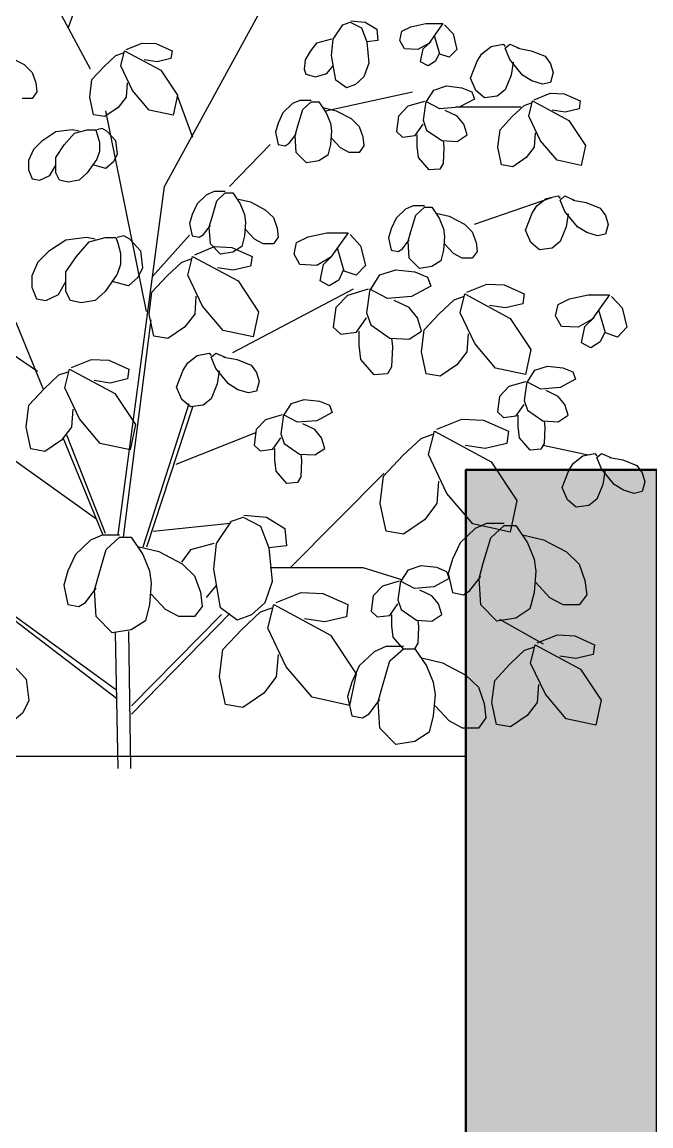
# Model space of a CAD drawing. Header units: millimetres. Extents: x 573003 to 1294762, y -9906 to 413061.
# Drawn here: x 935083 to 935412, y 149443 to 150021 of the extents above; entities that cross this region are included whole.
import ezdxf

# ---------------------------------------------------------------- set-up
doc = ezdxf.new("R2010")
doc.units = ezdxf.units.MM
doc.header["$MEASUREMENT"] = 0
for name, color, linetype in [('A-ELEV-PATT 2', 252, 'Continuous'), ('A-ELEV-PATT 3', 251, 'Continuous'), ('A-WALL-PATT', 251, 'Continuous')]:
    doc.layers.add(name, color=color, linetype=linetype)
doc.layers.add('KT-Net cot', color=2, linetype='Continuous', lineweight=50)

# ---------------------------------------------------------------- blocks, each defined once
blk = doc.blocks.new('STREE11')
for p, q in [((0.0555, 0.7366), (-0.0032, 0.9015)), ((0.0338, 0.6953), (0.1016, 0.8226)), ((-0.0398, 0.5789), (-0.1504, 0.7812)), ((-0.3177, 0.7392), (-0.3262, 0.7302)), ((-0.3161, 0.7405), (-0.3087, 0.7302)), ((-0.2992, 0.7405), (-0.3161, 0.7405)), ((-0.2843, 0.7373), (-0.2992, 0.7405)), ((-0.2753, 0.7328), (-0.2843, 0.7373)), ((-0.2505, 0.7347), (-0.2515, 0.7237)), ((-0.2388, 0.7418), (-0.2505, 0.7347)), ((-0.2351, 0.736), (-0.2404, 0.7224)), ((-0.2245, 0.7431), (-0.2388, 0.7418)), ((-0.224, 0.7418), (-0.2351, 0.736)), ((-0.2166, 0.7392), (-0.224, 0.7418)), ((-0.207, 0.725), (-0.2166, 0.7392)), ((-0.3262, 0.7302), (-0.3299, 0.7147)), ((-0.3129, 0.7101), (-0.3076, 0.7282)), ((-0.3087, 0.7302), (-0.3023, 0.7211)), ((-0.278, 0.7153), (-0.2732, 0.7237)), ((-0.2732, 0.7237), (-0.2753, 0.7328)), ((-0.2515, 0.7237), (-0.2404, 0.7224)), ((-0.2055, 0.7088), (-0.207, 0.725)), ((-0.2055, 0.725), (-0.1906, 0.7211)), ((-0.4036, 0.7135), (-0.4175, 0.7079)), ((-0.3903, 0.716), (-0.4036, 0.7135)), ((-0.3824, 0.72), (-0.3917, 0.716)), ((-0.3778, 0.716), (-0.3824, 0.72)), ((-0.3824, 0.7046), (-0.3778, 0.716)), ((-0.3758, 0.72), (-0.3778, 0.7176)), ((-0.3639, 0.7176), (-0.3758, 0.72)), ((-0.3546, 0.7103), (-0.3639, 0.7176)), ((-0.3299, 0.7147), (-0.3224, 0.7069)), ((-0.2965, 0.7153), (-0.3039, 0.7224)), ((-0.3023, 0.7211), (-0.2912, 0.7147)), ((-0.2939, 0.7024), (-0.2965, 0.7153)), ((-0.2912, 0.7147), (-0.278, 0.7153)), ((-0.2404, 0.7224), (-0.2425, 0.7011)), ((-0.1906, 0.7211), (-0.1848, 0.7134)), ((-0.1848, 0.7134), (-0.1795, 0.7043)), ((-0.0313, 0.7205), (-0.0472, 0.7134)), ((-0.0472, 0.7134), (-0.0461, 0.7056)), ((-0.0001, 0.7134), (-0.0361, 0.694)), ((-0.0175, 0.7211), (-0.0313, 0.7205)), ((-0.0016, 0.7147), (-0.0175, 0.7211)), ((0.0036, 0.6985), (-0.0001, 0.7134)), ((-0.4175, 0.7079), (-0.4228, 0.7006)), ((-0.395, 0.6893), (-0.3824, 0.7046)), ((-0.3857, 0.7022), (-0.3837, 0.6893)), ((-0.35, 0.703), (-0.3546, 0.7103)), ((-0.3434, 0.6861), (-0.35, 0.703)), ((-0.3224, 0.7069), (-0.3129, 0.7101)), ((-0.3124, 0.7108), (-0.3087, 0.703)), ((-0.3087, 0.703), (-0.3013, 0.6985)), ((-0.3013, 0.6985), (-0.2939, 0.7024)), ((-0.2425, 0.7011), (-0.2377, 0.6875)), ((-0.2097, 0.6843), (-0.2055, 0.7088)), ((-0.1795, 0.7043), (-0.1785, 0.6953)), ((-0.0461, 0.7056), (-0.0324, 0.7024)), ((-0.0324, 0.7024), (-0.0196, 0.7043)), ((0.0084, 0.7088), (0.001, 0.7114)), ((0.0201, 0.6979), (0.0084, 0.7088)), ((0.1143, 0.7075), (0.0995, 0.6998)), ((-0.4228, 0.7006), (-0.4254, 0.6917)), ((-0.4254, 0.6917), (-0.4228, 0.682)), ((-0.2007, 0.6907), (-0.207, 0.6985)), ((-0.1896, 0.6875), (-0.2007, 0.6907)), ((-0.18, 0.6901), (-0.1896, 0.6875)), ((-0.1785, 0.6953), (-0.18, 0.6901)), ((-0.0361, 0.694), (-0.0525, 0.6694)), ((-0.008, 0.6739), (0.0036, 0.6985)), ((0.0322, 0.6849), (0.0201, 0.6979)), ((0.0915, 0.692), (0.0878, 0.6817)), ((0.0995, 0.6998), (0.0915, 0.692)), ((-0.4228, 0.682), (-0.4148, 0.6804)), ((-0.4148, 0.6804), (-0.4042, 0.6836)), ((-0.4042, 0.6836), (-0.395, 0.6893)), ((-0.3837, 0.6893), (-0.3778, 0.6747)), ((-0.3486, 0.6739), (-0.3434, 0.6861)), ((-0.2377, 0.6875), (-0.2293, 0.6798)), ((-0.2293, 0.6798), (-0.2203, 0.6765)), ((-0.2203, 0.6765), (-0.2097, 0.6843)), ((-0.0027, 0.6817), (-0.0016, 0.6675)), ((0.0343, 0.6675), (0.0322, 0.6849)), ((0.0878, 0.6817), (0.0868, 0.6726)), ((-0.4363, 0.6707), (-0.4521, 0.6636)), ((-0.4225, 0.6713), (-0.4363, 0.6707)), ((-0.4066, 0.6649), (-0.4225, 0.6713)), ((-0.3778, 0.6747), (-0.3698, 0.6683)), ((-0.3698, 0.6683), (-0.3573, 0.6667)), ((-0.3573, 0.6667), (-0.3486, 0.6739)), ((-0.3448, 0.6728), (-0.3475, 0.6655)), ((-0.3349, 0.6768), (-0.3448, 0.6728)), ((-0.3197, 0.6785), (-0.3349, 0.6768)), ((-0.3071, 0.6744), (-0.3197, 0.6785)), ((-0.2998, 0.6631), (-0.3071, 0.6744)), ((-0.1996, 0.6539), (-0.2859, 0.6726)), ((-0.0678, 0.6274), (-0.0525, 0.6688)), ((-0.0525, 0.6694), (-0.0482, 0.6494)), ((-0.0244, 0.6545), (-0.008, 0.6739)), ((0.0868, 0.6726), (0.0915, 0.6662)), ((-0.4521, 0.6636), (-0.4511, 0.6558)), ((-0.405, 0.6636), (-0.441, 0.6442)), ((-0.4013, 0.6487), (-0.405, 0.6636)), ((-0.3966, 0.6591), (-0.404, 0.6617)), ((-0.3849, 0.6481), (-0.3966, 0.6591)), ((-0.3288, 0.6578), (-0.3934, 0.6578)), ((-0.3475, 0.6655), (-0.3322, 0.6574)), ((-0.3322, 0.6574), (-0.313, 0.6558)), ((-0.313, 0.6558), (-0.2992, 0.6631)), ((-0.2992, 0.6631), (-0.2965, 0.6445)), ((-0.2978, 0.6631), (-0.2813, 0.6583)), ((-0.2813, 0.6583), (-0.272, 0.6486)), ((-0.197, 0.6571), (-0.2102, 0.6539)), ((-0.1928, 0.6629), (-0.2002, 0.652)), ((-0.1853, 0.6629), (-0.1928, 0.6629)), ((-0.1853, 0.6642), (-0.1742, 0.6642)), ((-0.1769, 0.6552), (-0.1853, 0.6629)), ((-0.1742, 0.6642), (-0.1668, 0.661)), ((-0.1668, 0.661), (-0.1573, 0.652)), ((-0.0016, 0.6675), (0.0063, 0.6571)), ((0.0063, 0.6571), (0.0195, 0.6481)), ((0.0306, 0.65), (0.0343, 0.6675)), ((0.0915, 0.6662), (0.1016, 0.6662)), ((-0.4511, 0.6558), (-0.4373, 0.6526)), ((-0.4373, 0.6526), (-0.4246, 0.6545)), ((-0.413, 0.6242), (-0.4013, 0.6487)), ((-0.3727, 0.6351), (-0.3849, 0.6481)), ((-0.3369, 0.6405), (-0.3303, 0.6486)), ((-0.3303, 0.6486), (-0.3183, 0.6542)), ((-0.272, 0.6486), (-0.27, 0.6332)), ((-0.225, 0.6461), (-0.233, 0.6384)), ((-0.2102, 0.6539), (-0.225, 0.6461)), ((-0.2002, 0.652), (-0.2044, 0.6416)), ((-0.1721, 0.639), (-0.1769, 0.6552)), ((-0.1573, 0.652), (-0.1525, 0.6416)), ((-0.0482, 0.6494), (-0.0244, 0.6545)), ((-0.0218, 0.4548), (0.0185, 0.6539)), ((0.0195, 0.6481), (0.0306, 0.65)), ((-0.441, 0.6442), (-0.4574, 0.6196)), ((-0.3706, 0.6177), (-0.3727, 0.6351)), ((-0.3402, 0.63), (-0.3369, 0.6405)), ((-0.2965, 0.6445), (-0.2998, 0.6348)), ((-0.2886, 0.6292), (-0.2965, 0.6405)), ((-0.233, 0.6384), (-0.2367, 0.628)), ((-0.2044, 0.6416), (-0.2055, 0.6339)), ((-0.1695, 0.6293), (-0.1721, 0.639)), ((-0.1525, 0.6416), (-0.1499, 0.6326)), ((0.0174, 0.6336), (0.0221, 0.6362)), ((0.0221, 0.6362), (0.0274, 0.6349)), ((-0.4294, 0.6048), (-0.413, 0.6242)), ((-0.4077, 0.6319), (-0.4066, 0.6177)), ((-0.3303, 0.6235), (-0.3402, 0.63)), ((-0.315, 0.6243), (-0.3303, 0.6235)), ((-0.3164, 0.6243), (-0.317, 0.6179)), ((-0.2998, 0.6348), (-0.315, 0.6243)), ((-0.2906, 0.6187), (-0.2906, 0.63)), ((-0.276, 0.6276), (-0.2886, 0.6292)), ((-0.27, 0.6332), (-0.276, 0.6276)), ((-0.2367, 0.628), (-0.2377, 0.619)), ((-0.2145, 0.617), (-0.2055, 0.6267)), ((-0.2055, 0.6339), (-0.2044, 0.6203)), ((-0.1636, 0.6216), (-0.1705, 0.6306)), ((-0.1705, 0.6125), (-0.1695, 0.6293)), ((-0.1499, 0.6326), (-0.1525, 0.6203)), ((0.0089, 0.6245), (0.0073, 0.611)), ((0.0174, 0.6336), (0.0089, 0.6245)), ((0.0269, 0.6304), (0.0248, 0.6226)), ((0.0285, 0.6349), (0.0269, 0.6304)), ((0.037, 0.6349), (0.0285, 0.6349)), ((0.0497, 0.6316), (0.037, 0.6349)), ((0.0449, 0.6336), (0.0518, 0.6349)), ((0.0597, 0.62), (0.0497, 0.6316)), ((0.0518, 0.6349), (0.0682, 0.6329)), ((0.0682, 0.6329), (0.082, 0.6239)), ((-0.4574, 0.6196), (-0.4532, 0.5996)), ((-0.4066, 0.6177), (-0.3987, 0.6074)), ((-0.3743, 0.6002), (-0.3706, 0.6177)), ((-0.317, 0.6179), (-0.3164, 0.6017)), ((-0.2919, 0.6074), (-0.2906, 0.6187)), ((-0.2377, 0.619), (-0.233, 0.6125)), ((-0.2229, 0.6125), (-0.2145, 0.617)), ((-0.2044, 0.6203), (-0.2017, 0.6099)), ((-0.1594, 0.619), (-0.1636, 0.6216)), ((-0.1525, 0.6203), (-0.1594, 0.619)), ((-0.1043, 0.5789), (-0.1446, 0.6203)), ((0.0248, 0.6226), (0.0248, 0.6135)), ((0.0248, 0.6135), (0.0274, 0.6058)), ((0.0682, 0.6077), (0.0597, 0.62)), ((0.082, 0.6239), (0.0904, 0.6155)), ((0.0904, 0.6155), (0.0952, 0.6045)), ((-0.4532, 0.5996), (-0.4294, 0.6048)), ((-0.3987, 0.6074), (-0.3854, 0.5983)), ((-0.3025, 0.5952), (-0.2919, 0.6074)), ((-0.233, 0.6125), (-0.2229, 0.6125)), ((-0.2017, 0.6099), (-0.1928, 0.6041)), ((-0.1928, 0.6041), (-0.1806, 0.6022)), ((-0.1806, 0.6022), (-0.1705, 0.6125)), ((0.0073, 0.611), (0.011, 0.6032)), ((0.011, 0.6032), (0.0184, 0.5967)), ((0.0274, 0.6058), (0.037, 0.5922)), ((0.0682, 0.5922), (0.0682, 0.6077)), ((0.0952, 0.6045), (0.0952, 0.5954)), ((-0.3854, 0.5983), (-0.3743, 0.6002)), ((-0.3164, 0.6017), (-0.313, 0.596)), ((-0.313, 0.596), (-0.3025, 0.5952)), ((0.0184, 0.5967), (0.0314, 0.6001)), ((0.037, 0.5922), (0.0449, 0.5851)), ((0.0645, 0.5851), (0.0682, 0.5922)), ((0.074, 0.5896), (0.0682, 0.6)), ((0.0952, 0.5954), (0.0915, 0.5864)), ((0.0449, 0.5851), (0.056, 0.5832)), ((0.056, 0.5832), (0.0645, 0.5851)), ((0.0841, 0.5851), (0.074, 0.5896)), ((0.0915, 0.5864), (0.0841, 0.5851)), ((-0.4369, 0.5694), (-0.4462, 0.5653)), ((-0.4323, 0.5653), (-0.4369, 0.5694)), ((-0.4303, 0.5694), (-0.4323, 0.5669)), ((-0.4184, 0.5669), (-0.4303, 0.5694)), ((-0.1075, 0.5724), (-0.1149, 0.5615)), ((-0.1001, 0.5724), (-0.1075, 0.5724)), ((-0.1001, 0.5737), (-0.089, 0.5737)), ((-0.0916, 0.5647), (-0.1001, 0.5724)), ((-0.089, 0.5737), (-0.0816, 0.5705)), ((-0.0816, 0.5705), (-0.0721, 0.5615)), ((0.0063, 0.2337), (-0.0398, 0.5789)), ((-0.4581, 0.5629), (-0.472, 0.5573)), ((-0.4449, 0.5653), (-0.4581, 0.5629)), ((-0.4369, 0.554), (-0.4323, 0.5653)), ((-0.3473, 0.5414), (-0.4241, 0.5679)), ((-0.4091, 0.5597), (-0.4184, 0.5669)), ((-0.4045, 0.5524), (-0.4091, 0.5597)), ((-0.2976, 0.5595), (-0.2864, 0.5595)), ((-0.2864, 0.5595), (-0.279, 0.5563)), ((-0.125, 0.5634), (-0.1398, 0.5556)), ((-0.1118, 0.5666), (-0.125, 0.5634)), ((-0.1149, 0.5615), (-0.1192, 0.5511)), ((-0.0869, 0.5485), (-0.0916, 0.5647)), ((-0.0721, 0.5615), (-0.0673, 0.5511)), ((-0.4773, 0.55), (-0.4799, 0.5411)), ((-0.472, 0.5573), (-0.4773, 0.55)), ((-0.4495, 0.5387), (-0.4369, 0.554)), ((-0.4402, 0.5516), (-0.4382, 0.5387)), ((-0.3979, 0.5354), (-0.4045, 0.5524)), ((-0.3224, 0.5492), (-0.3373, 0.5414)), ((-0.3092, 0.5524), (-0.3224, 0.5492)), ((-0.305, 0.5582), (-0.3124, 0.5472)), ((-0.2976, 0.5582), (-0.305, 0.5582)), ((-0.2891, 0.5505), (-0.2976, 0.5582)), ((-0.2843, 0.5343), (-0.2891, 0.5505)), ((-0.279, 0.5563), (-0.2695, 0.5472)), ((-0.1478, 0.5479), (-0.1515, 0.5375)), ((-0.1398, 0.5556), (-0.1478, 0.5479)), ((-0.1192, 0.5511), (-0.1202, 0.5434)), ((-0.0842, 0.5388), (-0.0869, 0.5485)), ((-0.0673, 0.5511), (-0.0646, 0.5421)), ((-0.4799, 0.5411), (-0.4773, 0.5314)), ((-0.4588, 0.533), (-0.4495, 0.5387)), ((-0.4382, 0.5387), (-0.4323, 0.5241)), ((-0.3373, 0.5414), (-0.3452, 0.5337)), ((-0.3166, 0.5369), (-0.3177, 0.5291)), ((-0.3124, 0.5472), (-0.3166, 0.5369)), ((-0.2695, 0.5472), (-0.2647, 0.5369)), ((-0.2647, 0.5369), (-0.2621, 0.5278)), ((-0.1515, 0.5375), (-0.1525, 0.5285)), ((-0.1202, 0.5434), (-0.1192, 0.5298)), ((-0.0784, 0.5311), (-0.0853, 0.5401)), ((-0.0853, 0.522), (-0.0842, 0.5388)), ((-0.0646, 0.5421), (-0.0673, 0.5298)), ((0.0862, 0.3953), (0.307, 0.5453)), ((-0.4773, 0.5314), (-0.4693, 0.5298)), ((-0.4693, 0.5298), (-0.4588, 0.533)), ((-0.4032, 0.5233), (-0.3979, 0.5354)), ((-0.3452, 0.5337), (-0.3489, 0.5233)), ((-0.3177, 0.5291), (-0.3166, 0.5156)), ((-0.2817, 0.5246), (-0.2843, 0.5343)), ((-0.2759, 0.5168), (-0.2827, 0.5259)), ((-0.2621, 0.5278), (-0.2647, 0.5156)), ((-0.2239, 0.5312), (-0.2344, 0.5199)), ((-0.2007, 0.5328), (-0.2219, 0.5328)), ((-0.2219, 0.5328), (-0.2126, 0.5199)), ((-0.1822, 0.5288), (-0.2007, 0.5328)), ((-0.1709, 0.5232), (-0.1822, 0.5288)), ((-0.1525, 0.5285), (-0.1478, 0.522)), ((-0.1377, 0.522), (-0.1292, 0.5265)), ((-0.1292, 0.5265), (-0.1202, 0.5362)), ((-0.1192, 0.5298), (-0.1165, 0.5194)), ((-0.0742, 0.5285), (-0.0784, 0.5311)), ((-0.0673, 0.5298), (-0.0742, 0.5285)), ((-0.0276, 0.4891), (-0.0646, 0.5304)), ((-0.0053, 0.5264), (-0.0159, 0.5151)), ((-0.0053, 0.5264), (0.0007, 0.5297)), ((0.0007, 0.5297), (0.0073, 0.5281)), ((0.0086, 0.5281), (0.0066, 0.5224)), ((0.0192, 0.5281), (0.0086, 0.5281)), ((0.0351, 0.524), (0.0192, 0.5281)), ((0.0291, 0.5264), (0.0377, 0.5281)), ((0.0377, 0.5281), (0.0582, 0.5256)), ((0.0582, 0.5256), (0.0754, 0.5143)), ((-0.4323, 0.5241), (-0.4243, 0.5177)), ((-0.4243, 0.5177), (-0.4118, 0.516)), ((-0.4118, 0.516), (-0.4032, 0.5233)), ((-0.3489, 0.5233), (-0.35, 0.5143)), ((-0.3267, 0.5123), (-0.3177, 0.522)), ((-0.3166, 0.5156), (-0.314, 0.5052)), ((-0.2827, 0.5078), (-0.2817, 0.5246)), ((-0.2716, 0.5143), (-0.2759, 0.5168)), ((-0.2647, 0.5156), (-0.2716, 0.5143)), ((-0.2344, 0.5199), (-0.2391, 0.5005)), ((-0.2179, 0.4949), (-0.2113, 0.5175)), ((-0.2126, 0.5199), (-0.2047, 0.5086)), ((-0.1683, 0.5118), (-0.1709, 0.5232)), ((-0.1478, 0.522), (-0.1377, 0.522)), ((-0.1067, 0.5184), (-0.1266, 0.5095)), ((-0.1165, 0.5194), (-0.1075, 0.5136)), ((-0.0895, 0.5192), (-0.1067, 0.5184)), ((-0.0953, 0.5117), (-0.0853, 0.522)), ((-0.0697, 0.5111), (-0.0895, 0.5192)), ((-0.0159, 0.5151), (-0.0179, 0.4982)), ((0.0066, 0.5224), (0.004, 0.5127)), ((0.0476, 0.5095), (0.0351, 0.524)), ((-0.35, 0.5143), (-0.3452, 0.5078)), ((-0.3452, 0.5078), (-0.3352, 0.5078)), ((-0.3352, 0.5078), (-0.3267, 0.5123)), ((-0.314, 0.5052), (-0.305, 0.4994)), ((-0.2928, 0.4975), (-0.2827, 0.5078)), ((-0.1974, 0.5013), (-0.2066, 0.5102)), ((-0.2047, 0.5086), (-0.1908, 0.5005)), ((-0.1742, 0.5013), (-0.1683, 0.5118)), ((-0.1266, 0.5095), (-0.1252, 0.4998)), ((-0.0677, 0.5095), (-0.1127, 0.4853)), ((-0.1075, 0.5136), (-0.0953, 0.5117)), ((-0.063, 0.4909), (-0.0677, 0.5095)), ((-0.0571, 0.5038), (-0.0664, 0.5071)), ((-0.0425, 0.4901), (-0.0571, 0.5038)), ((0.004, 0.5127), (0.004, 0.5014)), ((0.0582, 0.4941), (0.0476, 0.5095)), ((0.0754, 0.5143), (0.086, 0.5038)), ((0.086, 0.5038), (0.092, 0.4901)), ((-0.305, 0.4994), (-0.2928, 0.4975)), ((-0.2882, 0.494), (-0.3006, 0.4889)), ((-0.2692, 0.496), (-0.2882, 0.494)), ((-0.2535, 0.491), (-0.2692, 0.496)), ((-0.2391, 0.5005), (-0.2298, 0.4908)), ((-0.2298, 0.4908), (-0.2179, 0.4949)), ((-0.2172, 0.4957), (-0.2126, 0.486)), ((-0.1941, 0.4852), (-0.1974, 0.5013)), ((-0.1908, 0.5005), (-0.1742, 0.5013)), ((-0.1252, 0.4998), (-0.108, 0.4958)), ((-0.108, 0.4958), (-0.0922, 0.4982)), ((-0.0179, 0.4982), (-0.0132, 0.4885)), ((0.004, 0.5014), (0.0073, 0.4917)), ((0.0582, 0.4747), (0.0582, 0.4941)), ((-0.3596, 0.4819), (-0.3768, 0.4811)), ((-0.3397, 0.4738), (-0.3596, 0.4819)), ((-0.3006, 0.4889), (-0.304, 0.4798)), ((-0.2444, 0.4768), (-0.2535, 0.491)), ((-0.2126, 0.486), (-0.2033, 0.4803)), ((-0.2033, 0.4803), (-0.1941, 0.4852)), ((-0.1127, 0.4853), (-0.1332, 0.4546)), ((-0.0776, 0.4602), (-0.063, 0.4909)), ((-0.0273, 0.4739), (-0.0425, 0.4901)), ((-0.0132, 0.4885), (-0.004, 0.4804)), ((-0.004, 0.4804), (0.0122, 0.4846)), ((0.0073, 0.4917), (0.0192, 0.4747)), ((0.0655, 0.4715), (0.0582, 0.4844)), ((0.092, 0.4901), (0.092, 0.4788)), ((-0.4601, 0.4714), (-0.4813, 0.4714)), ((-0.4813, 0.4714), (-0.472, 0.4585)), ((-0.4416, 0.4674), (-0.4601, 0.4714)), ((-0.3768, 0.4811), (-0.3966, 0.4722)), ((-0.3966, 0.4722), (-0.3953, 0.4625)), ((-0.3377, 0.4722), (-0.3827, 0.4479)), ((-0.3331, 0.4536), (-0.3377, 0.4722)), ((-0.304, 0.4798), (-0.2849, 0.4697)), ((-0.2609, 0.4677), (-0.2436, 0.4768)), ((-0.2436, 0.4768), (-0.2403, 0.4536)), ((-0.2419, 0.4768), (-0.2212, 0.4708)), ((-0.1075, 0.4141), (-0.2272, 0.4774)), ((-0.0247, 0.4521), (-0.0273, 0.4739)), ((0.0192, 0.4747), (0.0291, 0.4658)), ((0.0536, 0.4658), (0.0582, 0.4747)), ((0.0781, 0.4658), (0.0655, 0.4715)), ((0.092, 0.4788), (0.0873, 0.4675)), ((-0.4832, 0.4698), (-0.4938, 0.4585)), ((-0.4303, 0.4617), (-0.4416, 0.4674)), ((-0.4277, 0.4504), (-0.4303, 0.4617)), ((-0.3953, 0.4625), (-0.3781, 0.4584)), ((-0.3781, 0.4584), (-0.3622, 0.4609)), ((-0.3272, 0.4665), (-0.3364, 0.4698)), ((-0.3126, 0.4528), (-0.3272, 0.4665)), ((-0.2849, 0.4697), (-0.2609, 0.4677)), ((-0.2824, 0.4586), (-0.2676, 0.4657)), ((-0.2212, 0.4708), (-0.2097, 0.4586)), ((-0.0981, 0.436), (-0.0776, 0.4602)), ((-0.071, 0.4699), (-0.0697, 0.4521)), ((0.0291, 0.4658), (0.043, 0.4634)), ((0.043, 0.4634), (0.0536, 0.4658)), ((0.0873, 0.4675), (0.0781, 0.4658)), ((-0.4938, 0.4585), (-0.4985, 0.4391)), ((-0.4773, 0.4335), (-0.4707, 0.4561)), ((-0.472, 0.4585), (-0.4641, 0.4472)), ((-0.4336, 0.4399), (-0.4277, 0.4504)), ((-0.3477, 0.4229), (-0.3331, 0.4536)), ((-0.2974, 0.4366), (-0.3126, 0.4528)), ((-0.2907, 0.4485), (-0.2824, 0.4586)), ((-0.2403, 0.4536), (-0.2444, 0.4415)), ((-0.2097, 0.4586), (-0.2072, 0.4394)), ((-0.1332, 0.4546), (-0.1279, 0.4295)), ((-0.0697, 0.4521), (-0.0597, 0.4392)), ((-0.0293, 0.4303), (-0.0247, 0.4521)), ((-0.4985, 0.4391), (-0.4892, 0.4294)), ((-0.4568, 0.4399), (-0.466, 0.4488)), ((-0.4641, 0.4472), (-0.4502, 0.4391)), ((-0.4535, 0.4238), (-0.4568, 0.4399)), ((-0.4502, 0.4391), (-0.4336, 0.4399)), ((-0.3827, 0.4479), (-0.4033, 0.4172)), ((-0.2949, 0.4354), (-0.2907, 0.4485)), ((-0.2444, 0.4415), (-0.2634, 0.4283)), ((-0.2303, 0.4344), (-0.2403, 0.4485)), ((-0.2072, 0.4394), (-0.2146, 0.4324)), ((-0.0597, 0.4392), (-0.0432, 0.4279)), ((0.001, 0.2311), (-0.0266, 0.4465)), ((0.0803, 0.3775), (0.1074, 0.4438)), ((-0.4892, 0.4294), (-0.4773, 0.4335)), ((-0.4766, 0.4343), (-0.472, 0.4246)), ((-0.3411, 0.4326), (-0.3397, 0.4148)), ((-0.2947, 0.4148), (-0.2974, 0.4366)), ((-0.2824, 0.4273), (-0.2949, 0.4354)), ((-0.2634, 0.4283), (-0.2824, 0.4273)), ((-0.2651, 0.4283), (-0.2659, 0.4202)), ((-0.2328, 0.4213), (-0.2328, 0.4354)), ((-0.2146, 0.4324), (-0.2303, 0.4344)), ((-0.1279, 0.4295), (-0.0981, 0.436)), ((-0.0432, 0.4279), (-0.0293, 0.4303)), ((-0.472, 0.4246), (-0.4627, 0.4189)), ((-0.4627, 0.4189), (-0.4535, 0.4238)), ((-0.4033, 0.4172), (-0.398, 0.3922)), ((-0.3682, 0.3987), (-0.3477, 0.4229)), ((-0.2659, 0.4202), (-0.2651, 0.4)), ((-0.2345, 0.4071), (-0.2328, 0.4213)), ((-0.3397, 0.4148), (-0.3298, 0.4019)), ((-0.2994, 0.393), (-0.2947, 0.4148)), ((-0.2477, 0.392), (-0.2345, 0.4071)), ((-0.1119, 0.4071), (-0.1258, 0.4015)), ((-0.0987, 0.4095), (-0.1119, 0.4071)), ((-0.0907, 0.4136), (-0.1, 0.4095)), ((-0.0861, 0.4095), (-0.0907, 0.4136)), ((-0.0907, 0.3982), (-0.0861, 0.4095)), ((-0.0841, 0.4136), (-0.0861, 0.4112)), ((-0.0722, 0.4112), (-0.0841, 0.4136)), ((-0.0629, 0.4039), (-0.0722, 0.4112)), ((0.0155, 0.4065), (-0.0044, 0.3976)), ((0.0327, 0.4073), (0.0155, 0.4065)), ((0.0526, 0.3992), (0.0327, 0.4073)), ((-0.4449, 0.3948), (-0.4475, 0.3876)), ((-0.4349, 0.3989), (-0.4449, 0.3948)), ((-0.4197, 0.4005), (-0.4349, 0.3989)), ((-0.4071, 0.3965), (-0.4197, 0.4005)), ((-0.3999, 0.3851), (-0.4071, 0.3965)), ((-0.398, 0.3922), (-0.3682, 0.3987)), ((-0.3298, 0.4019), (-0.3133, 0.3906)), ((-0.2651, 0.4), (-0.2609, 0.393)), ((-0.1311, 0.3942), (-0.1337, 0.3853)), ((-0.1258, 0.4015), (-0.1311, 0.3942)), ((-0.1033, 0.3829), (-0.0907, 0.3982)), ((-0.094, 0.3958), (-0.092, 0.3829)), ((-0.0583, 0.3966), (-0.0629, 0.4039)), ((-0.0517, 0.3796), (-0.0583, 0.3966)), ((-0.0044, 0.3976), (-0.003, 0.3879)), ((0.0545, 0.3976), (0.0095, 0.3733)), ((0.0592, 0.379), (0.0545, 0.3976)), ((0.0651, 0.3919), (0.0559, 0.3951)), ((-0.4475, 0.3876), (-0.4323, 0.3795)), ((-0.4131, 0.3779), (-0.3992, 0.3851)), ((-0.3992, 0.3851), (-0.3966, 0.3666)), ((-0.3979, 0.3851), (-0.3813, 0.3803)), ((-0.3133, 0.3906), (-0.2994, 0.393)), ((-0.2609, 0.393), (-0.2477, 0.392)), ((-0.1337, 0.3853), (-0.1311, 0.3756)), ((-0.003, 0.3879), (0.0142, 0.3838)), ((0.0142, 0.3838), (0.0301, 0.3863)), ((0.0797, 0.3782), (0.0651, 0.3919)), ((-0.4323, 0.3795), (-0.4131, 0.3779)), ((-0.4303, 0.3706), (-0.4184, 0.3763)), ((-0.3813, 0.3803), (-0.3721, 0.3706)), ((-0.1311, 0.3756), (-0.1231, 0.374)), ((-0.1231, 0.374), (-0.1126, 0.3772)), ((-0.1126, 0.3772), (-0.1033, 0.3829)), ((-0.092, 0.3829), (-0.0861, 0.3683)), ((-0.057, 0.3675), (-0.0517, 0.3796)), ((0.0095, 0.3733), (-0.011, 0.3426)), ((0.0446, 0.3483), (0.0592, 0.379)), ((0.0949, 0.362), (0.0797, 0.3782)), ((-0.4402, 0.352), (-0.4369, 0.3625)), ((-0.4369, 0.3625), (-0.4303, 0.3706)), ((-0.3966, 0.3666), (-0.3999, 0.3569)), ((-0.3886, 0.3512), (-0.3966, 0.3625)), ((-0.3721, 0.3706), (-0.3701, 0.3552)), ((-0.2035, 0.3619), (-0.2061, 0.3546)), ((-0.1935, 0.3659), (-0.2035, 0.3619)), ((-0.1783, 0.3675), (-0.1935, 0.3659)), ((-0.1658, 0.3635), (-0.1783, 0.3675)), ((-0.1585, 0.3522), (-0.1658, 0.3635)), ((-0.0861, 0.3683), (-0.0781, 0.3619)), ((-0.0781, 0.3619), (-0.0656, 0.3603)), ((-0.0656, 0.3603), (-0.057, 0.3675)), ((-0.0187, 0.2215), (-0.0641, 0.3635)), ((0.0976, 0.3402), (0.0949, 0.362)), ((-0.4303, 0.3455), (-0.4402, 0.352)), ((-0.3999, 0.3569), (-0.4151, 0.3464)), ((-0.3906, 0.3407), (-0.3906, 0.352)), ((-0.376, 0.3496), (-0.3886, 0.3512)), ((-0.3701, 0.3552), (-0.376, 0.3496)), ((-0.2061, 0.3546), (-0.1909, 0.3465)), ((-0.1717, 0.3449), (-0.1578, 0.3522)), ((-0.1578, 0.3522), (-0.1552, 0.3336)), ((-0.1565, 0.3522), (-0.1399, 0.3473)), ((-0.0223, 0.2214), (-0.0683, 0.3611)), ((0.0512, 0.358), (0.0526, 0.3402)), ((-0.4151, 0.3464), (-0.4303, 0.3455)), ((-0.4164, 0.3464), (-0.4171, 0.3399)), ((-0.4171, 0.3399), (-0.4164, 0.3237)), ((-0.3919, 0.3294), (-0.3906, 0.3407)), ((-0.3564, 0.3471), (-0.3812, 0.336)), ((-0.3349, 0.3481), (-0.3564, 0.3471)), ((-0.31, 0.338), (-0.3349, 0.3481)), ((-0.1909, 0.3465), (-0.1717, 0.3449)), ((-0.1889, 0.3376), (-0.177, 0.3433)), ((-0.1399, 0.3473), (-0.1307, 0.3376)), ((-0.011, 0.3426), (-0.0057, 0.3176)), ((0.0241, 0.324), (0.0446, 0.3483)), ((0.0526, 0.3402), (0.0625, 0.3273)), ((0.0929, 0.3184), (0.0976, 0.3402)), ((-0.4025, 0.3173), (-0.3919, 0.3294)), ((-0.3812, 0.336), (-0.3795, 0.3239)), ((-0.3076, 0.336), (-0.3638, 0.3057)), ((-0.3018, 0.3128), (-0.3076, 0.336)), ((-0.2943, 0.3289), (-0.3059, 0.333)), ((-0.2761, 0.3118), (-0.2943, 0.3289)), ((-0.1988, 0.319), (-0.1955, 0.3295)), ((-0.1955, 0.3295), (-0.1889, 0.3376)), ((-0.1552, 0.3336), (-0.1585, 0.3239)), ((-0.1472, 0.3182), (-0.1552, 0.3295)), ((-0.1307, 0.3376), (-0.1287, 0.3223)), ((-0.0514, 0.3035), (-0.1303, 0.3346)), ((0.0187, 0.2347), (0.0572, 0.3322)), ((0.0216, 0.2337), (0.0608, 0.3295)), ((-0.4156, 0.3223), (-0.4601, 0.3126)), ((-0.4164, 0.3237), (-0.4131, 0.3181)), ((-0.4131, 0.3181), (-0.4025, 0.3173)), ((-0.3795, 0.3239), (-0.358, 0.3188)), ((-0.358, 0.3188), (-0.3382, 0.3219)), ((-0.1889, 0.3126), (-0.1988, 0.319)), ((-0.1585, 0.3239), (-0.1737, 0.3134)), ((-0.1492, 0.3077), (-0.1492, 0.319)), ((-0.1347, 0.3166), (-0.1472, 0.3182)), ((-0.1287, 0.3223), (-0.1347, 0.3166)), ((-0.0057, 0.3176), (0.0241, 0.324)), ((0.0625, 0.3273), (0.079, 0.316)), ((0.079, 0.316), (0.0929, 0.3184)), ((-0.4946, 0.3076), (-0.5085, 0.3019)), ((-0.4814, 0.31), (-0.4946, 0.3076)), ((-0.4734, 0.314), (-0.4827, 0.31)), ((-0.4688, 0.31), (-0.4734, 0.314)), ((-0.4734, 0.2987), (-0.4688, 0.31)), ((-0.4668, 0.314), (-0.4688, 0.3116)), ((-0.4549, 0.3116), (-0.4668, 0.314)), ((-0.4457, 0.3043), (-0.4549, 0.3116)), ((-0.32, 0.2744), (-0.3018, 0.3128)), ((-0.2571, 0.2916), (-0.2761, 0.3118)), ((-0.1737, 0.3134), (-0.1889, 0.3126)), ((-0.175, 0.3134), (-0.1757, 0.3069)), ((-0.1757, 0.3069), (-0.175, 0.2908)), ((-0.1505, 0.2964), (-0.1492, 0.3077)), ((0.0275, 0.2486), (0.1169, 0.3126)), ((-0.5085, 0.3019), (-0.5138, 0.2946)), ((-0.486, 0.2833), (-0.4734, 0.2987)), ((-0.4768, 0.2963), (-0.4748, 0.2833)), ((-0.441, 0.2971), (-0.4457, 0.3043)), ((-0.4344, 0.2801), (-0.441, 0.2971)), ((-0.3638, 0.3057), (-0.3894, 0.2673)), ((-0.1611, 0.2843), (-0.1505, 0.2964)), ((-0.5138, 0.2946), (-0.5165, 0.2857)), ((-0.5165, 0.2857), (-0.5138, 0.2761)), ((-0.3117, 0.2865), (-0.31, 0.2643)), ((-0.1647, 0.2007), (-0.2579, 0.2945)), ((-0.2538, 0.2643), (-0.2571, 0.2916)), ((-0.175, 0.2908), (-0.1717, 0.2851)), ((-0.1717, 0.2851), (-0.1611, 0.2843)), ((-0.5138, 0.2761), (-0.5059, 0.2744)), ((-0.5059, 0.2744), (-0.4953, 0.2777)), ((-0.4953, 0.2777), (-0.486, 0.2833)), ((-0.4748, 0.2833), (-0.4688, 0.2688)), ((-0.4397, 0.268), (-0.4344, 0.2801)), ((-0.3456, 0.2441), (-0.32, 0.2744)), ((-0.4688, 0.2688), (-0.4609, 0.2623)), ((-0.4483, 0.2607), (-0.4397, 0.268)), ((-0.3894, 0.2673), (-0.3828, 0.236)), ((-0.31, 0.2643), (-0.2976, 0.2481)), ((-0.2596, 0.237), (-0.2538, 0.2643)), ((-0.4609, 0.2623), (-0.4483, 0.2607)), ((-0.1186, 0.2528), (-0.1409, 0.2508)), ((-0.3884, 0.2425), (-0.4, 0.2253)), ((-0.3768, 0.2425), (-0.3884, 0.2425)), ((-0.3828, 0.236), (-0.3456, 0.2441)), ((-0.3768, 0.2445), (-0.3594, 0.2445)), ((-0.3636, 0.2304), (-0.3768, 0.2425)), ((-0.3594, 0.2445), (-0.3479, 0.2395)), ((-0.2976, 0.2481), (-0.277, 0.234)), ((-0.1409, 0.2508), (-0.1591, 0.2397)), ((-0.1351, 0.2417), (-0.1434, 0.2205)), ((-0.1178, 0.2508), (-0.1351, 0.2417)), ((-0.1062, 0.2467), (-0.1178, 0.2508)), ((-0.0913, 0.2245), (-0.1062, 0.2467)), ((-0.0286, 0.2369), (-0.1049, 0.2447)), ((-0.395, 0.2334), (-0.4157, 0.2284)), ((-0.3561, 0.2051), (-0.3636, 0.2304)), ((-0.3479, 0.2395), (-0.333, 0.2253)), ((-0.277, 0.234), (-0.2596, 0.237)), ((-0.1591, 0.2397), (-0.1608, 0.2225)), ((-0.0067, 0.2309), (-0.0183, 0.2137)), ((0.0049, 0.2309), (-0.0067, 0.2309)), ((0.0049, 0.2329), (0.0222, 0.2329)), ((0.0181, 0.2188), (0.0049, 0.2309)), ((0.0222, 0.2329), (0.0338, 0.2279)), ((-0.4157, 0.2284), (-0.4388, 0.2163)), ((-0.4, 0.2253), (-0.4066, 0.2092)), ((-0.333, 0.2253), (-0.3255, 0.2092)), ((-0.1608, 0.2225), (-0.1434, 0.2205)), ((-0.1434, 0.2205), (-0.1467, 0.1871)), ((-0.0888, 0.1992), (-0.0913, 0.2245)), ((-0.0888, 0.2245), (-0.0657, 0.2184)), ((-0.0133, 0.2218), (-0.034, 0.2167)), ((0.0338, 0.2279), (0.0487, 0.2137)), ((-0.4388, 0.2163), (-0.4512, 0.2041)), ((-0.4066, 0.2092), (-0.4082, 0.1971)), ((-0.3255, 0.2092), (-0.3214, 0.195)), ((-0.0657, 0.2184), (-0.0566, 0.2063)), ((-0.034, 0.2167), (-0.0572, 0.2046)), ((-0.0183, 0.2137), (-0.0249, 0.1976)), ((0.0255, 0.1935), (0.0181, 0.2188)), ((0.0487, 0.2137), (0.0562, 0.1976)), ((-0.4512, 0.2041), (-0.457, 0.188)), ((-0.352, 0.19), (-0.3561, 0.2051)), ((-0.3097, 0.2011), (-0.3197, 0.197)), ((-0.2945, 0.2027), (-0.3097, 0.2011)), ((-0.282, 0.1986), (-0.2945, 0.2027)), ((-0.2747, 0.1873), (-0.282, 0.1986)), ((-0.2366, 0.201), (-0.275, 0.189)), ((-0.1446, 0.2007), (-0.2366, 0.201)), ((-0.0954, 0.1609), (-0.0888, 0.1992)), ((-0.0572, 0.2046), (-0.0696, 0.1925)), ((-0.0249, 0.1976), (-0.0266, 0.1854)), ((0.0562, 0.1976), (0.0603, 0.1834)), ((-0.457, 0.188), (-0.4587, 0.1738)), ((-0.4082, 0.1971), (-0.4066, 0.1759)), ((-0.3429, 0.1779), (-0.3536, 0.192)), ((-0.3536, 0.1637), (-0.352, 0.19)), ((-0.3214, 0.195), (-0.3255, 0.1759)), ((-0.3197, 0.197), (-0.3223, 0.1898)), ((-0.3223, 0.1898), (-0.3071, 0.1817)), ((-0.2879, 0.1801), (-0.274, 0.1873)), ((-0.274, 0.1873), (-0.2714, 0.1688)), ((-0.2727, 0.1873), (-0.2561, 0.1825)), ((-0.1467, 0.1871), (-0.1393, 0.1659)), ((-0.0696, 0.1925), (-0.0754, 0.1763)), ((0.0297, 0.1784), (0.0255, 0.1935)), ((-0.4223, 0.1708), (-0.4082, 0.186)), ((-0.4066, 0.1759), (-0.4024, 0.1597)), ((-0.3363, 0.1738), (-0.3429, 0.1779)), ((-0.3255, 0.1759), (-0.3363, 0.1738)), ((-0.3071, 0.1817), (-0.2879, 0.1801)), ((-0.3051, 0.1728), (-0.2932, 0.1784)), ((-0.2561, 0.1825), (-0.2469, 0.1728)), ((-0.1755, 0.1762), (-0.197, 0.1752)), ((-0.1507, 0.1661), (-0.1755, 0.1762)), ((-0.0814, 0.171), (-0.0913, 0.1831)), ((-0.0754, 0.1763), (-0.077, 0.1622)), ((-0.0266, 0.1854), (-0.0249, 0.1642)), ((0.0388, 0.1662), (0.028, 0.1804)), ((0.028, 0.1521), (0.0297, 0.1784)), ((0.0603, 0.1834), (0.0562, 0.1642)), ((-0.4587, 0.1738), (-0.4512, 0.1637)), ((-0.4355, 0.1637), (-0.4223, 0.1708)), ((-0.315, 0.1542), (-0.3117, 0.1647)), ((-0.3117, 0.1647), (-0.3051, 0.1728)), ((-0.2714, 0.1688), (-0.2747, 0.1591)), ((-0.2634, 0.1534), (-0.2714, 0.1647)), ((-0.2469, 0.1728), (-0.2449, 0.1574)), ((-0.197, 0.1752), (-0.2218, 0.1641)), ((-0.1393, 0.1659), (-0.126, 0.1538)), ((-0.0406, 0.1592), (-0.0266, 0.1743)), ((0.0454, 0.1622), (0.0388, 0.1662)), ((-0.4512, 0.1637), (-0.4355, 0.1637)), ((-0.4024, 0.1597), (-0.3884, 0.1506)), ((-0.3694, 0.1476), (-0.3536, 0.1637)), ((-0.3051, 0.1477), (-0.315, 0.1542)), ((-0.2747, 0.1591), (-0.2899, 0.1485)), ((-0.2654, 0.1429), (-0.2654, 0.1542)), ((-0.2509, 0.1518), (-0.2634, 0.1534)), ((-0.2449, 0.1574), (-0.2509, 0.1518)), ((-0.2218, 0.1641), (-0.2202, 0.1519)), ((-0.1482, 0.1641), (-0.2045, 0.1338)), ((-0.1424, 0.1408), (-0.1482, 0.1641)), ((-0.135, 0.157), (-0.1466, 0.161)), ((-0.1168, 0.1398), (-0.135, 0.157)), ((-0.126, 0.1538), (-0.112, 0.1487)), ((-0.112, 0.1487), (-0.0954, 0.1609)), ((-0.0069, 0.0554), (-0.1045, 0.1553)), ((-0.0069, 0.0638), (-0.0964, 0.1542)), ((-0.077, 0.1622), (-0.0696, 0.1521)), ((-0.0539, 0.1521), (-0.0406, 0.1592)), ((-0.0249, 0.1642), (-0.0208, 0.1481)), ((0.0079, 0.071), (0.1262, 0.1613)), ((0.0089, 0.0799), (0.1228, 0.1626)), ((0.0562, 0.1642), (0.0454, 0.1622)), ((-0.3722, 0.1497), (-0.4156, 0.1251)), ((-0.3884, 0.1506), (-0.3694, 0.1476)), ((-0.2899, 0.1485), (-0.3051, 0.1477)), ((-0.2912, 0.1485), (-0.2919, 0.1421)), ((-0.2667, 0.1316), (-0.2654, 0.1429)), ((-0.2202, 0.1519), (-0.1987, 0.1469)), ((-0.1987, 0.1469), (-0.1788, 0.1499)), ((-0.0696, 0.1521), (-0.0539, 0.1521)), ((-0.0208, 0.1481), (-0.0067, 0.139)), ((0.0123, 0.1359), (0.028, 0.1521)), ((-0.4468, 0.1332), (-0.4666, 0.1243)), ((-0.4296, 0.134), (-0.4468, 0.1332)), ((-0.4097, 0.126), (-0.4296, 0.134)), ((-0.2919, 0.1421), (-0.2912, 0.1259)), ((-0.2773, 0.1195), (-0.2667, 0.1316)), ((-0.2045, 0.1338), (-0.2301, 0.0954)), ((-0.1606, 0.1024), (-0.1424, 0.1408)), ((-0.0978, 0.1196), (-0.1168, 0.1398)), ((-0.0067, 0.139), (0.0123, 0.1359)), ((-0.0064, 0.0016), (-0.0043, 0.1374)), ((0.0063, 0.0016), (0.0089, 0.1361)), ((-0.4666, 0.1243), (-0.4653, 0.1146)), ((-0.4077, 0.1243), (-0.4527, 0.1001)), ((-0.4031, 0.1058), (-0.4077, 0.1243)), ((-0.3971, 0.1187), (-0.4064, 0.1219)), ((-0.2912, 0.1259), (-0.2879, 0.1203)), ((-0.2768, 0.1224), (-0.2594, 0.1224)), ((-0.2594, 0.1224), (-0.2478, 0.1173)), ((-0.4653, 0.1146), (-0.4481, 0.1106)), ((-0.4481, 0.1106), (-0.4322, 0.113)), ((-0.3826, 0.105), (-0.3971, 0.1187)), ((-0.295, 0.1113), (-0.3156, 0.1062)), ((-0.2883, 0.1203), (-0.2999, 0.1032)), ((-0.2768, 0.1203), (-0.2883, 0.1203)), ((-0.2879, 0.1203), (-0.2773, 0.1195)), ((-0.2635, 0.1082), (-0.2768, 0.1203)), ((-0.2478, 0.1173), (-0.2329, 0.1032)), ((-0.1524, 0.1146), (-0.1507, 0.0923)), ((-0.0945, 0.0923), (-0.0978, 0.1196)), ((-0.4527, 0.1001), (-0.4732, 0.0694)), ((-0.4177, 0.0751), (-0.4031, 0.1058)), ((-0.3674, 0.0888), (-0.3826, 0.105)), ((-0.3156, 0.1062), (-0.3388, 0.0941)), ((-0.2999, 0.1032), (-0.3065, 0.087)), ((-0.2561, 0.083), (-0.2635, 0.1082)), ((-0.2329, 0.1032), (-0.2255, 0.087)), ((-0.1863, 0.0721), (-0.1606, 0.1024)), ((0.1107, 0.1043), (0.0975, 0.0901)), ((-0.3647, 0.067), (-0.3674, 0.0888)), ((-0.3388, 0.0941), (-0.3512, 0.082)), ((-0.2301, 0.0954), (-0.2235, 0.0641)), ((-0.1507, 0.0923), (-0.1383, 0.0762)), ((-0.1002, 0.0651), (-0.0945, 0.0923)), ((0.0975, 0.0901), (0.095, 0.0689)), ((-0.411, 0.0847), (-0.4097, 0.067)), ((-0.3512, 0.082), (-0.357, 0.0658)), ((-0.3065, 0.087), (-0.3082, 0.0749)), ((-0.2519, 0.0678), (-0.2561, 0.083)), ((-0.2255, 0.087), (-0.2213, 0.0729)), ((-0.4732, 0.0694), (-0.4679, 0.0443)), ((-0.4382, 0.0508), (-0.4177, 0.0751)), ((-0.4097, 0.067), (-0.3998, 0.054)), ((-0.3693, 0.0452), (-0.3647, 0.067)), ((-0.357, 0.0658), (-0.3586, 0.0517)), ((-0.3082, 0.0749), (-0.3065, 0.0537)), ((-0.2428, 0.0557), (-0.2536, 0.0698)), ((-0.2536, 0.0416), (-0.2519, 0.0678)), ((-0.2213, 0.0729), (-0.2255, 0.0537)), ((-0.2235, 0.0641), (-0.1863, 0.0721)), ((-0.1383, 0.0762), (-0.1176, 0.062)), ((0.095, 0.0689), (0.1008, 0.0568)), ((-0.3222, 0.0486), (-0.3082, 0.0638)), ((-0.2362, 0.0517), (-0.2428, 0.0557)), ((-0.1176, 0.062), (-0.1002, 0.0651)), ((0.1008, 0.0568), (0.1124, 0.0467)), ((-0.4679, 0.0443), (-0.4382, 0.0508)), ((-0.3998, 0.054), (-0.3832, 0.0427)), ((-0.3832, 0.0427), (-0.3693, 0.0452)), ((-0.3586, 0.0517), (-0.3512, 0.0416)), ((-0.3355, 0.0416), (-0.3222, 0.0486)), ((-0.3065, 0.0537), (-0.3024, 0.0375)), ((-0.2255, 0.0537), (-0.2362, 0.0517)), ((-0.3512, 0.0416), (-0.3355, 0.0416)), ((-0.3024, 0.0375), (-0.2883, 0.0284)), ((-0.2693, 0.0254), (-0.2536, 0.0416)), ((-0.2883, 0.0284), (-0.2693, 0.0254))]:
    blk.add_line(p, q)

msp = doc.modelspace()

# ---------------------------------------------------------------- hatches: boundary and pattern name
at = {"layer": 'A-WALL-PATT', "extrusion": (-6.50932e-06, -1.0027e-05, 1)}
h = msp.add_hatch(color=256, dxfattribs=at)
h.dxf.hatch_style = 1
h.paths.add_polyline_path([(935715.6, 149025.62), (935019.63, 149025.62), (935019.63, 148475.62), (934819.63, 148475.62), (934819.63, 150036.6), (934919.63, 150036.6), (934919.63, 149636.6), (934965.78, 149636.6), (934965.78, 149175.62), (935315.63, 149175.62), (935315.6, 149786.6), (935415.6, 149786.6), (935415.6, 149175.62), (935715.6, 149175.62)])

# ---------------------------------------------------------------- linework, layer by layer
at = {"layer": 'A-ELEV-PATT 3', "extrusion": (-6.50932e-06, -1.0027e-05, 1)}
msp.add_line((935315.63, 149636.6, -11.04), (934965.78, 149636.6, -11.04), dxfattribs=at)
at = {"layer": 'KT-Net cot', "extrusion": (-6.50932e-06, -1.0027e-05, 1), "elevation": -24.67}
msp.add_lwpolyline([(935715.6, 149025.62), (935019.63, 149025.62), (935019.63, 148475.62), (934819.63, 148475.62), (934819.63, 150036.6), (934919.63, 150036.6), (934919.63, 149636.6), (934965.78, 149636.6), (934965.78, 149175.62), (935315.63, 149175.62), (935315.6, 149786.6), (935415.6, 149786.6), (935415.6, 149175.62), (935715.6, 149175.62)], close=True, dxfattribs=at)

# ---------------------------------------------------------------- block references
at = {"layer": 'A-ELEV-PATT 2', "extrusion": (-6.50932e-06, -1.0027e-05, 1), "xscale": -527.3437500000016, "yscale": 527.3437500000009, "zscale": 527.3437500000001, "rotation": 359.9999999428015}
msp.add_blockref('STREE11', (935136.92, 149629.51, -18.63), dxfattribs=at)

doc.saveas('drawing.dxf')
